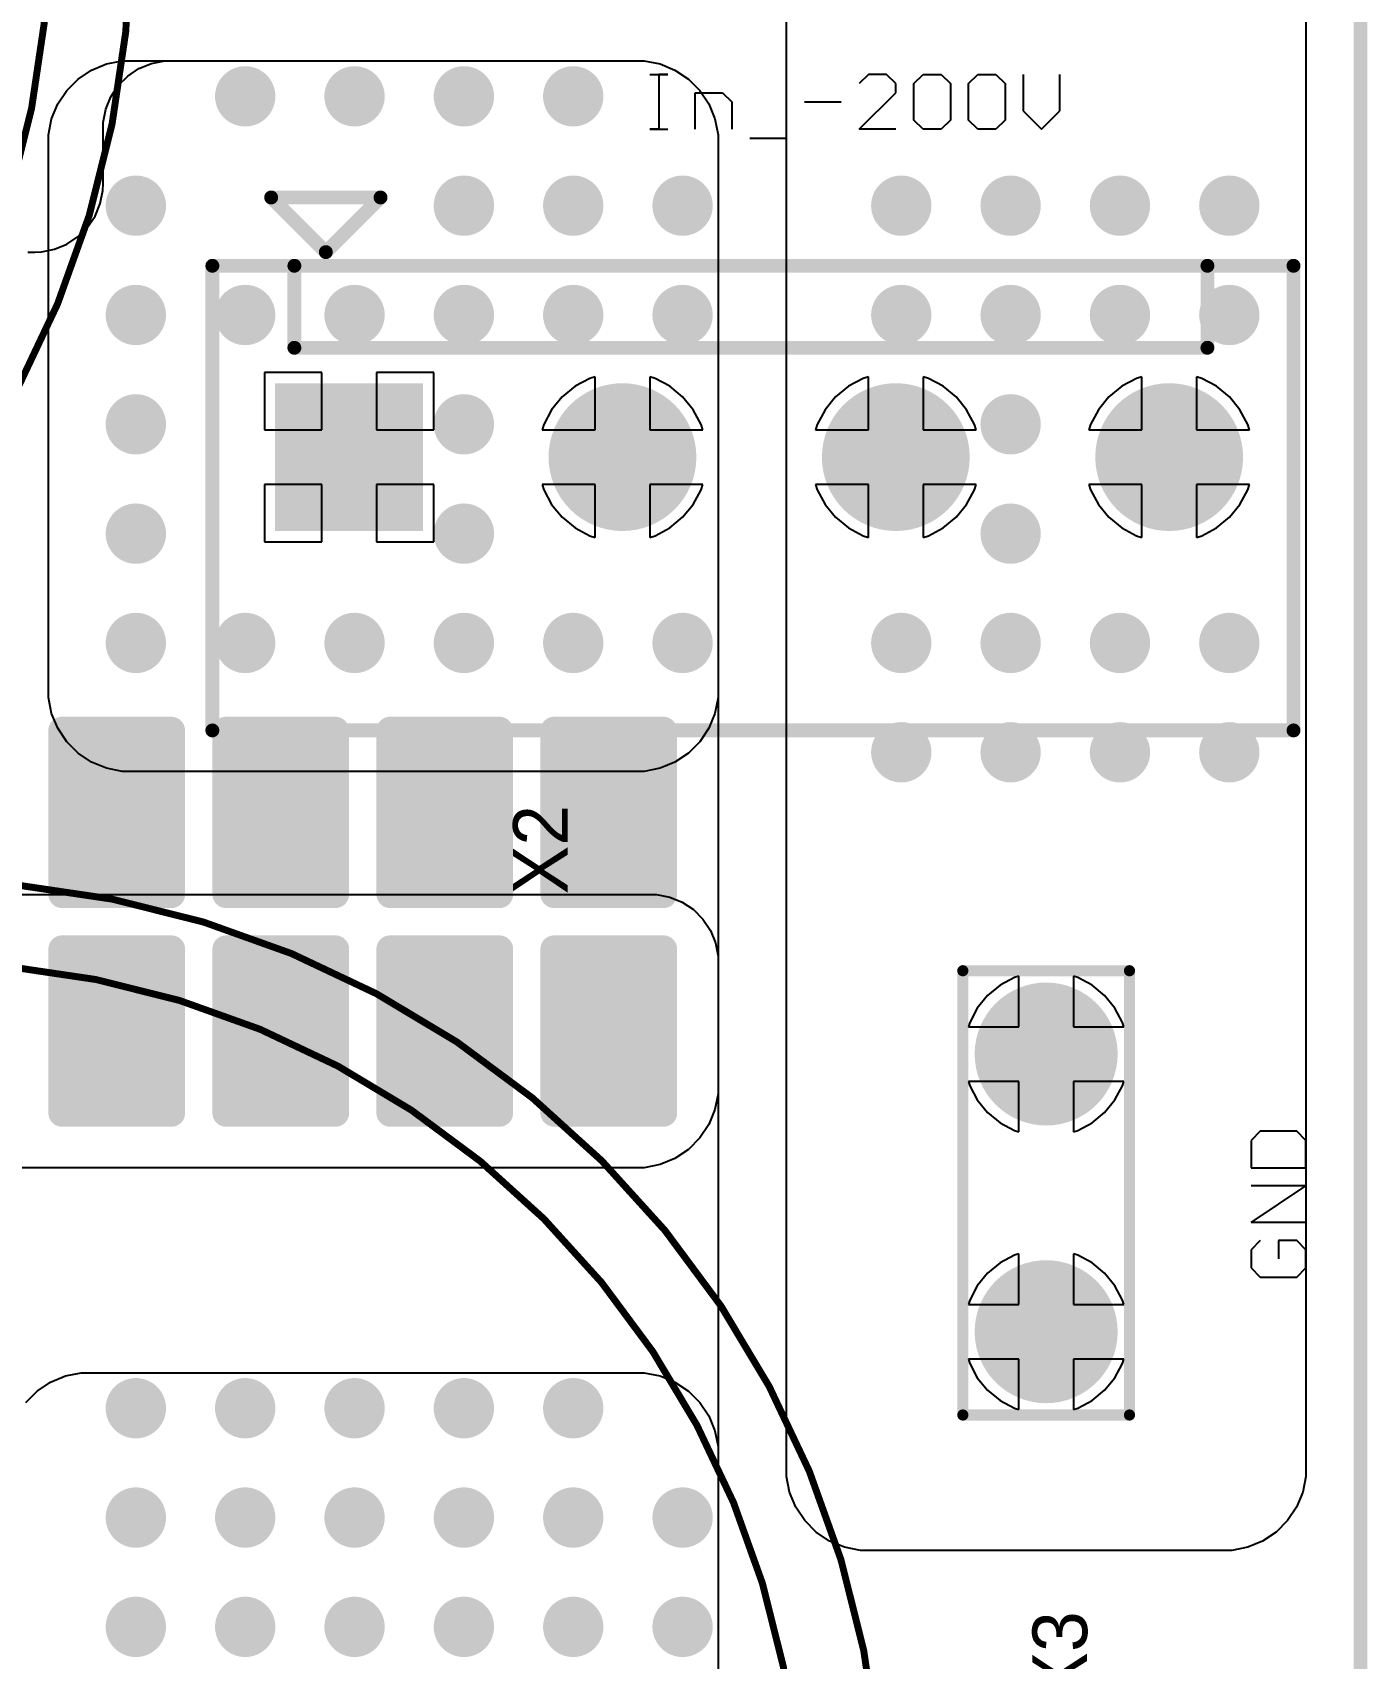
# Model space of a CAD drawing. Header units: millimetres. Extents: x 25 to 183, y 185 to 406.
# Drawn here: x 158.11 to 182.53, y 315.42 to 345.17 of the extents above; entities that cross this region are included whole.
import ezdxf

# ---------------------------------------------------------------- set-up
doc = ezdxf.new("R2010")
doc.units = ezdxf.units.MM
for name, color, linetype in [('BottomLayer', 5, 'Continuous'), ('BottomSolder', 6, 'Continuous'), ('Mechanical1', 6, 'Continuous'), ('Mechanical13', 56, 'Continuous'), ('MultiLayer', 9, 'Continuous'), ('PadHoleLayer', 156, 'Continuous'), ('TopLayer', 1, 'Continuous'), ('TopOverlay', 2, 'Continuous'), ('TopSolder', 216, 'Continuous'), ('ViaHoleLayer', 16, 'Continuous')]:
    doc.layers.add(name, color=color, linetype=linetype)

# ---------------------------------------------------------------- blocks, each defined once
blk = doc.blocks.new('B04P_NV_1847')
at = {"layer": 'BottomLayer', "const_width": 1.25}
for points in [[(4.375, 0, 1), (5.625, 0, 1)], [(9.375, 0, 1), (10.625, 0, 1)], [(14.375, 0, 1), (15.625, 0, 1)]]:
    blk.add_lwpolyline(points, format="xyb", close=True, dxfattribs=at)
at = {"layer": 'BottomLayer'}
blk.add_solid([(-1.25, -1.25), (1.25, -1.25), (-1.25, 1.25), (1.25, 1.25)], dxfattribs=at)
at = {"layer": 'BottomSolder', "const_width": 1.352}
for points in [[(4.324, 0, 1), (5.676, 0, 1)], [(9.324, 0, 1), (10.676, 0, 1)], [(14.324, 0, 1), (15.676, 0, 1)]]:
    blk.add_lwpolyline(points, format="xyb", close=True, dxfattribs=at)
at = {"layer": 'BottomSolder'}
blk.add_solid([(-1.352, -1.352), (1.352, -1.352), (-1.352, 1.352), (1.352, 1.352)], dxfattribs=at)
at = {"layer": 'MultiLayer', "const_width": 1.25}
for points in [[(4.375, 0, 1), (5.625, 0, 1)], [(9.375, 0, 1), (10.625, 0, 1)], [(14.375, 0, 1), (15.625, 0, 1)]]:
    blk.add_lwpolyline(points, format="xyb", close=True, dxfattribs=at)
at = {"layer": 'MultiLayer'}
blk.add_solid([(-1.25, -1.25), (1.25, -1.25), (-1.25, 1.25), (1.25, 1.25)], dxfattribs=at)
at = {"layer": 'PadHoleLayer', "const_width": 0.9}
for points in [[(-0.45, 0, 1), (0.45, 0, 1)], [(4.55, 0, 1), (5.45, 0, 1)], [(9.55, 0, 1), (10.45, 0, 1)], [(14.55, 0, 1), (15.45, 0, 1)]]:
    blk.add_lwpolyline(points, format="xyb", close=True, dxfattribs=at)
at = {"layer": 'TopLayer', "const_width": 1.25}
for points in [[(4.375, 0, 1), (5.625, 0, 1)], [(9.375, 0, 1), (10.625, 0, 1)], [(14.375, 0, 1), (15.625, 0, 1)]]:
    blk.add_lwpolyline(points, format="xyb", close=True, dxfattribs=at)
at = {"layer": 'TopLayer'}
blk.add_solid([(-1.25, -1.25), (1.25, -1.25), (-1.25, 1.25), (1.25, 1.25)], dxfattribs=at)
at = {"layer": 'TopOverlay', "const_width": 0.254}
for points in [[(-1.425, 4.75), (0.575, 4.75)], [(-1.425, 4.75), (-0.425, 3.75)], [(-0.425, 3.75), (0.575, 4.75)], [(-2.5, -5), (-2.5, 3.5)], [(-2.5, 3.5), (17.275, 3.5)], [(-1, 2), (-1, 3.5)], [(15.7, 2), (15.7, 3.5)], [(17.275, -5), (17.275, 3.5)], [(-1, 2), (15.7, 2)], [(-2.5, -5), (17.275, -5)]]:
    blk.add_lwpolyline(points, dxfattribs=at)
at = {"layer": 'TopOverlay', "const_width": 0.127}
for points in [[(-1.489, 4.75, 1), (-1.362, 4.75, 1)], [(-1.489, 4.75, 1), (-1.362, 4.75, 1)], [(0.512, 4.75, 1), (0.639, 4.75, 1)], [(0.512, 4.75, 1), (0.639, 4.75, 1)], [(-0.489, 3.75, 1), (-0.362, 3.75, 1)], [(-0.489, 3.75, 1), (-0.362, 3.75, 1)], [(-2.564, 3.5, 1), (-2.437, 3.5, 1)], [(-2.564, 3.5, 1), (-2.437, 3.5, 1)], [(-1.064, 3.5, 1), (-0.937, 3.5, 1)], [(15.636, 3.5, 1), (15.763, 3.5, 1)], [(17.211, 3.5, 1), (17.338, 3.5, 1)], [(17.211, 3.5, 1), (17.338, 3.5, 1)], [(-1.064, 2, 1), (-0.937, 2, 1)], [(-1.064, 2, 1), (-0.937, 2, 1)], [(15.636, 2, 1), (15.763, 2, 1)], [(15.636, 2, 1), (15.763, 2, 1)], [(-2.564, -5, 1), (-2.437, -5, 1)], [(-2.564, -5, 1), (-2.437, -5, 1)], [(17.211, -5, 1), (17.338, -5, 1)], [(17.211, -5, 1), (17.338, -5, 1)]]:
    blk.add_lwpolyline(points, format="xyb", close=True, dxfattribs=at)
at = {"layer": 'TopSolder', "const_width": 1.352}
for points in [[(4.324, 0, 1), (5.676, 0, 1)], [(9.324, 0, 1), (10.676, 0, 1)], [(14.324, 0, 1), (15.676, 0, 1)]]:
    blk.add_lwpolyline(points, format="xyb", close=True, dxfattribs=at)
at = {"layer": 'TopSolder'}
blk.add_solid([(-1.352, -1.352), (1.352, -1.352), (-1.352, 1.352), (1.352, 1.352)], dxfattribs=at)
blk = doc.blocks.new('63849_1_INSULATOR_154719_1__1848')
at = {"layer": 'BottomLayer', "const_width": 1.206}
for points in [[(-0.603, 0, 1), (0.603, 0, 1)], [(4.477, 0, 1), (5.683, 0, 1)]]:
    blk.add_lwpolyline(points, format="xyb", close=True, dxfattribs=at)
at = {"layer": 'BottomSolder', "const_width": 1.308}
for points in [[(-0.654, 0, 1), (0.654, 0, 1)], [(4.426, 0, 1), (5.734, 0, 1)]]:
    blk.add_lwpolyline(points, format="xyb", close=True, dxfattribs=at)
at = {"layer": 'MultiLayer', "const_width": 1.206}
for points in [[(-0.603, 0, 1), (0.603, 0, 1)], [(4.477, 0, 1), (5.683, 0, 1)]]:
    blk.add_lwpolyline(points, format="xyb", close=True, dxfattribs=at)
at = {"layer": 'PadHoleLayer', "const_width": 0.75}
for points in [[(-0.375, 0, 1), (0.375, 0, 1)], [(4.705, 0, 1), (5.455, 0, 1)]]:
    blk.add_lwpolyline(points, format="xyb", close=True, dxfattribs=at)
at = {"layer": 'TopLayer', "const_width": 1.206}
for points in [[(-0.603, 0, 1), (0.603, 0, 1)], [(4.477, 0, 1), (5.683, 0, 1)]]:
    blk.add_lwpolyline(points, format="xyb", close=True, dxfattribs=at)
at = {"layer": 'TopOverlay', "const_width": 0.203}
for points in [[(-1.524, -1.524), (-1.524, 1.524)], [(6.604, 1.524), (-1.524, 1.524)], [(6.604, -1.524), (6.604, 1.524)], [(6.604, -1.524), (-1.524, -1.524)]]:
    blk.add_lwpolyline(points, dxfattribs=at)
at = {"layer": 'TopOverlay', "const_width": 0.102}
for points in [[(-1.575, 1.524, 1), (-1.473, 1.524, 1)], [(-1.575, 1.524, 1), (-1.473, 1.524, 1)], [(6.553, 1.524, 1), (6.655, 1.524, 1)], [(6.553, 1.524, 1), (6.655, 1.524, 1)], [(-1.575, -1.524, 1), (-1.473, -1.524, 1)], [(-1.575, -1.524, 1), (-1.473, -1.524, 1)], [(6.553, -1.524, 1), (6.655, -1.524, 1)], [(6.553, -1.524, 1), (6.655, -1.524, 1)]]:
    blk.add_lwpolyline(points, format="xyb", close=True, dxfattribs=at)
at = {"layer": 'TopSolder', "const_width": 1.308}
for points in [[(-0.654, 0, 1), (0.654, 0, 1)], [(4.426, 0, 1), (5.734, 0, 1)]]:
    blk.add_lwpolyline(points, format="xyb", close=True, dxfattribs=at)
blk = doc.blocks.new('EL_D35_H45_LS10_1875')
at = {"layer": 'Mechanical13', "const_width": 0.127}
for points in [[(22.5, 0, 1), (-12.5, 0, 1)], [(22.5, 0, 1), (-12.5, 0, 1)], [(21, 0, 1), (-11, 0, 1)]]:
    blk.add_lwpolyline(points, format="xyb", close=True, dxfattribs=at)
at = {"layer": 'TopOverlay', "const_width": 0.127}
blk.add_lwpolyline([(22.5, 0, 1), (-12.5, 0, 1)], format="xyb", close=True, dxfattribs=at)
blk = doc.blocks.new('EL_D35_H45_LS10_1876')
at = {"layer": 'Mechanical13', "const_width": 0.127}
for points in [[(22.5, 0, 1), (-12.5, 0, 1)], [(22.5, 0, 1), (-12.5, 0, 1)], [(21, 0, 1), (-11, 0, 1)]]:
    blk.add_lwpolyline(points, format="xyb", close=True, dxfattribs=at)
at = {"layer": 'TopOverlay', "const_width": 0.127}
blk.add_lwpolyline([(22.5, 0, 1), (-12.5, 0, 1)], format="xyb", close=True, dxfattribs=at)

msp = doc.modelspace()

# ---------------------------------------------------------------- linework, layer by layer
at = {"layer": 'BottomLayer'}
for p, q in [((171.9, 318.9), (171.9, 363.9)), ((181.4, 363.9), (181.4, 318.9)), ((159.853, 344.371), (160.057, 344.508)), ((160.057, 344.508), (160.285, 344.602)), ((160.285, 344.602), (160.527, 344.65)), ((160.527, 344.65), (160.65, 344.65)), ((160.65, 344.65), (169.149, 344.65)), ((169.149, 344.65), (169.149, 344.649)), ((169.149, 344.649), (169.149, 344.649)), ((169.149, 344.649), (169.297, 344.649)), ((169.297, 344.649), (169.587, 344.592)), ((169.587, 344.592), (169.86, 344.479)), ((169.86, 344.479), (170.106, 344.315)), ((159.542, 343.992), (159.678, 344.197)), ((159.678, 344.197), (159.853, 344.371)), ((170.106, 344.315), (170.315, 344.106)), ((159.448, 343.764), (159.542, 343.992)), ((170.315, 344.106), (170.479, 343.861)), ((170.479, 343.861), (170.592, 343.588)), ((159.4, 343.523), (159.448, 343.764)), ((170.592, 343.588), (170.65, 343.298)), ((159.4, 343.4), (159.4, 343.523)), ((159.4, 343.399), (159.4, 343.4)), ((159.4, 343.4), (159.4, 343.4)), ((159.4, 343.278), (159.4, 343.399)), ((159.4, 343.399), (159.4, 343.399)), ((159.4, 342.4), (159.4, 343.278)), ((170.65, 343.298), (170.65, 343.15)), ((170.65, 343.15), (170.65, 341.15)), ((159.394, 342.277), (159.4, 342.4)), ((159.346, 342.037), (159.394, 342.277)), ((159.116, 341.606), (159.253, 341.81)), ((159.253, 341.81), (159.346, 342.037)), ((158.943, 341.433), (159.116, 341.606)), ((158.272, 341.156), (158.513, 341.203)), ((158.513, 341.203), (158.739, 341.297)), ((158.739, 341.297), (158.943, 341.433)), ((158.022, 341.15), (158.149, 341.15)), ((158.149, 341.15), (158.15, 341.15)), ((158.15, 341.15), (158.272, 341.156)), ((158.15, 341.15), (158.15, 341.15)), ((170.65, 341.15), (170.65, 325.9)), ((170.649, 325.752), (170.592, 325.462)), ((170.65, 325.9), (170.649, 325.899)), ((170.649, 325.899), (170.649, 325.752)), ((170.592, 325.462), (170.479, 325.189)), ((170.479, 325.189), (170.314, 324.944)), ((170.314, 324.944), (170.106, 324.735)), ((169.86, 324.571), (169.587, 324.458)), ((170.106, 324.735), (169.86, 324.571)), ((169.15, 324.4), (156.9, 324.4)), ((169.298, 324.4), (169.15, 324.4)), ((169.587, 324.458), (169.298, 324.4)), ((158.194, 320.315), (158.439, 320.479)), ((158.439, 320.479), (158.712, 320.592)), ((158.712, 320.592), (159.002, 320.65)), ((159.002, 320.65), (159.15, 320.65)), ((159.15, 320.65), (169.15, 320.65)), ((169.15, 320.65), (169.15, 320.65)), ((169.15, 320.65), (169.15, 320.65)), ((169.15, 320.65), (169.298, 320.65)), ((169.298, 320.65), (169.588, 320.592)), ((169.588, 320.592), (169.861, 320.479)), ((169.861, 320.479), (170.106, 320.315)), ((157.985, 320.106), (158.194, 320.315)), ((170.106, 320.315), (170.315, 320.106)), ((170.315, 320.106), (170.479, 319.861)), ((170.479, 319.861), (170.592, 319.588)), ((170.592, 319.588), (170.65, 319.298)), ((170.65, 319.298), (170.65, 319.15)), ((170.65, 319.15), (170.65, 309.4)), ((171.9, 318.752), (171.9, 318.9)), ((181.4, 318.9), (181.4, 318.9)), ((181.4, 318.9), (181.4, 318.752)), ((171.958, 318.462), (171.9, 318.752)), ((181.4, 318.752), (181.342, 318.462)), ((172.071, 318.189), (171.958, 318.462)), ((181.342, 318.462), (181.229, 318.189)), ((172.235, 317.944), (172.071, 318.189)), ((181.229, 318.189), (181.065, 317.944)), ((172.444, 317.735), (172.235, 317.944)), ((172.689, 317.571), (172.444, 317.735)), ((180.856, 317.735), (180.61, 317.571)), ((181.065, 317.944), (180.856, 317.735)), ((172.962, 317.458), (172.689, 317.571)), ((173.252, 317.4), (172.962, 317.458)), ((173.4, 317.4), (173.252, 317.4)), ((179.9, 317.4), (173.4, 317.4)), ((173.4, 317.4), (173.4, 317.4)), ((180.048, 317.4), (179.9, 317.4)), ((180.338, 317.458), (180.048, 317.4)), ((180.61, 317.571), (180.338, 317.458))]:
    msp.add_line(p, q, dxfattribs=at)
at = {"layer": 'BottomLayer', "const_width": 0.45}
for points in [[(161.775, 344, 1), (162.225, 344, 1)], [(163.775, 344, 1), (164.225, 344, 1)], [(165.775, 344, 1), (166.225, 344, 1)], [(167.775, 344, 1), (168.225, 344, 1)], [(159.775, 342, 1), (160.225, 342, 1)], [(165.775, 342, 1), (166.225, 342, 1)], [(167.775, 342, 1), (168.225, 342, 1)], [(169.775, 342, 1), (170.225, 342, 1)], [(173.775, 342, 1), (174.225, 342, 1)], [(175.775, 342, 1), (176.225, 342, 1)], [(177.775, 342, 1), (178.225, 342, 1)], [(179.775, 342, 1), (180.225, 342, 1)], [(159.775, 340, 1), (160.225, 340, 1)], [(161.775, 340, 1), (162.225, 340, 1)], [(163.775, 340, 1), (164.225, 340, 1)], [(165.775, 340, 1), (166.225, 340, 1)], [(167.775, 340, 1), (168.225, 340, 1)], [(169.775, 340, 1), (170.225, 340, 1)], [(173.775, 340, 1), (174.225, 340, 1)], [(175.775, 340, 1), (176.225, 340, 1)], [(177.775, 340, 1), (178.225, 340, 1)], [(179.775, 340, 1), (180.225, 340, 1)], [(159.775, 338, 1), (160.225, 338, 1)], [(165.775, 338, 1), (166.225, 338, 1)], [(175.775, 338, 1), (176.225, 338, 1)], [(159.775, 336, 1), (160.225, 336, 1)], [(165.775, 336, 1), (166.225, 336, 1)], [(175.775, 336, 1), (176.225, 336, 1)], [(159.775, 334, 1), (160.225, 334, 1)], [(161.775, 334, 1), (162.225, 334, 1)], [(163.775, 334, 1), (164.225, 334, 1)], [(165.775, 334, 1), (166.225, 334, 1)], [(167.775, 334, 1), (168.225, 334, 1)], [(169.775, 334, 1), (170.225, 334, 1)], [(173.775, 334, 1), (174.225, 334, 1)], [(175.775, 334, 1), (176.225, 334, 1)], [(177.775, 334, 1), (178.225, 334, 1)], [(179.775, 334, 1), (180.225, 334, 1)], [(173.775, 332, 1), (174.225, 332, 1)], [(175.775, 332, 1), (176.225, 332, 1)], [(177.775, 332, 1), (178.225, 332, 1)], [(179.775, 332, 1), (180.225, 332, 1)], [(159.775, 320, 1), (160.225, 320, 1)], [(161.775, 320, 1), (162.225, 320, 1)], [(163.775, 320, 1), (164.225, 320, 1)], [(165.775, 320, 1), (166.225, 320, 1)], [(167.775, 320, 1), (168.225, 320, 1)], [(159.775, 318, 1), (160.225, 318, 1)], [(161.775, 318, 1), (162.225, 318, 1)], [(163.775, 318, 1), (164.225, 318, 1)], [(165.775, 318, 1), (166.225, 318, 1)], [(167.775, 318, 1), (168.225, 318, 1)], [(169.775, 318, 1), (170.225, 318, 1)], [(159.775, 316, 1), (160.225, 316, 1)], [(161.775, 316, 1), (162.225, 316, 1)], [(163.775, 316, 1), (164.225, 316, 1)], [(165.775, 316, 1), (166.225, 316, 1)], [(167.775, 316, 1), (168.225, 316, 1)], [(169.775, 316, 1), (170.225, 316, 1)]]:
    msp.add_lwpolyline(points, format="xyb", close=True, dxfattribs=at)
at = {"layer": 'BottomSolder'}
for points, const_width in [([(161.724, 344, 1), (162.276, 344, 1)], 0.552), ([(163.724, 344, 1), (164.276, 344, 1)], 0.552), ([(165.724, 344, 1), (166.276, 344, 1)], 0.552), ([(167.724, 344, 1), (168.276, 344, 1)], 0.552), ([(159.724, 342, 1), (160.276, 342, 1)], 0.552), ([(165.724, 342, 1), (166.276, 342, 1)], 0.552), ([(167.724, 342, 1), (168.276, 342, 1)], 0.552), ([(169.724, 342, 1), (170.276, 342, 1)], 0.552), ([(173.724, 342, 1), (174.276, 342, 1)], 0.552), ([(175.724, 342, 1), (176.276, 342, 1)], 0.552), ([(177.724, 342, 1), (178.276, 342, 1)], 0.552), ([(179.724, 342, 1), (180.276, 342, 1)], 0.552), ([(159.724, 340, 1), (160.276, 340, 1)], 0.552), ([(161.724, 340, 1), (162.276, 340, 1)], 0.552), ([(163.724, 340, 1), (164.276, 340, 1)], 0.552), ([(165.724, 340, 1), (166.276, 340, 1)], 0.552), ([(167.724, 340, 1), (168.276, 340, 1)], 0.552), ([(169.724, 340, 1), (170.276, 340, 1)], 0.552), ([(173.724, 340, 1), (174.276, 340, 1)], 0.552), ([(175.724, 340, 1), (176.276, 340, 1)], 0.552), ([(177.724, 340, 1), (178.276, 340, 1)], 0.552), ([(179.724, 340, 1), (180.276, 340, 1)], 0.552), ([(159.724, 338, 1), (160.276, 338, 1)], 0.552), ([(165.724, 338, 1), (166.276, 338, 1)], 0.552), ([(175.724, 338, 1), (176.276, 338, 1)], 0.552), ([(159.724, 336, 1), (160.276, 336, 1)], 0.552), ([(165.724, 336, 1), (166.276, 336, 1)], 0.552), ([(175.724, 336, 1), (176.276, 336, 1)], 0.552), ([(159.724, 334, 1), (160.276, 334, 1)], 0.552), ([(161.724, 334, 1), (162.276, 334, 1)], 0.552), ([(163.724, 334, 1), (164.276, 334, 1)], 0.552), ([(165.724, 334, 1), (166.276, 334, 1)], 0.552), ([(167.724, 334, 1), (168.276, 334, 1)], 0.552), ([(169.724, 334, 1), (170.276, 334, 1)], 0.552), ([(173.724, 334, 1), (174.276, 334, 1)], 0.552), ([(175.724, 334, 1), (176.276, 334, 1)], 0.552), ([(177.724, 334, 1), (178.276, 334, 1)], 0.552), ([(179.724, 334, 1), (180.276, 334, 1)], 0.552), ([(158.525, 332.4, 1), (158.775, 332.4, 1)], 0.25), ([(160.525, 332.4, 1), (160.775, 332.4, 1)], 0.25), ([(161.525, 332.4, 1), (161.775, 332.4, 1)], 0.25), ([(163.525, 332.4, 1), (163.775, 332.4, 1)], 0.25), ([(164.525, 332.4, 1), (164.775, 332.4, 1)], 0.25), ([(166.525, 332.4, 1), (166.775, 332.4, 1)], 0.25), ([(167.525, 332.4, 1), (167.775, 332.4, 1)], 0.25), ([(169.525, 332.4, 1), (169.775, 332.4, 1)], 0.25), ([(173.724, 332, 1), (174.276, 332, 1)], 0.552), ([(175.724, 332, 1), (176.276, 332, 1)], 0.552), ([(177.724, 332, 1), (178.276, 332, 1)], 0.552), ([(179.724, 332, 1), (180.276, 332, 1)], 0.552), ([(158.525, 329.4, 1), (158.775, 329.4, 1)], 0.25), ([(160.525, 329.4, 1), (160.775, 329.4, 1)], 0.25), ([(161.525, 329.4, 1), (161.775, 329.4, 1)], 0.25), ([(163.525, 329.4, 1), (163.775, 329.4, 1)], 0.25), ([(164.525, 329.4, 1), (164.775, 329.4, 1)], 0.25), ([(166.525, 329.4, 1), (166.775, 329.4, 1)], 0.25), ([(167.525, 329.4, 1), (167.775, 329.4, 1)], 0.25), ([(169.525, 329.4, 1), (169.775, 329.4, 1)], 0.25), ([(158.525, 328.4, 1), (158.775, 328.4, 1)], 0.25), ([(160.525, 328.4, 1), (160.775, 328.4, 1)], 0.25), ([(161.525, 328.4, 1), (161.775, 328.4, 1)], 0.25), ([(163.525, 328.4, 1), (163.775, 328.4, 1)], 0.25), ([(164.525, 328.4, 1), (164.775, 328.4, 1)], 0.25), ([(166.525, 328.4, 1), (166.775, 328.4, 1)], 0.25), ([(167.525, 328.4, 1), (167.775, 328.4, 1)], 0.25), ([(169.525, 328.4, 1), (169.775, 328.4, 1)], 0.25), ([(158.525, 325.4, 1), (158.775, 325.4, 1)], 0.25), ([(160.525, 325.4, 1), (160.775, 325.4, 1)], 0.25), ([(161.525, 325.4, 1), (161.775, 325.4, 1)], 0.25), ([(163.525, 325.4, 1), (163.775, 325.4, 1)], 0.25), ([(164.525, 325.4, 1), (164.775, 325.4, 1)], 0.25), ([(166.525, 325.4, 1), (166.775, 325.4, 1)], 0.25), ([(167.525, 325.4, 1), (167.775, 325.4, 1)], 0.25), ([(169.525, 325.4, 1), (169.775, 325.4, 1)], 0.25), ([(159.724, 320, 1), (160.276, 320, 1)], 0.552), ([(161.724, 320, 1), (162.276, 320, 1)], 0.552), ([(163.724, 320, 1), (164.276, 320, 1)], 0.552), ([(165.724, 320, 1), (166.276, 320, 1)], 0.552), ([(167.724, 320, 1), (168.276, 320, 1)], 0.552), ([(159.724, 318, 1), (160.276, 318, 1)], 0.552), ([(161.724, 318, 1), (162.276, 318, 1)], 0.552), ([(163.724, 318, 1), (164.276, 318, 1)], 0.552), ([(165.724, 318, 1), (166.276, 318, 1)], 0.552), ([(167.724, 318, 1), (168.276, 318, 1)], 0.552), ([(169.724, 318, 1), (170.276, 318, 1)], 0.552), ([(159.724, 316, 1), (160.276, 316, 1)], 0.552), ([(161.724, 316, 1), (162.276, 316, 1)], 0.552), ([(163.724, 316, 1), (164.276, 316, 1)], 0.552), ([(165.724, 316, 1), (166.276, 316, 1)], 0.552), ([(167.724, 316, 1), (168.276, 316, 1)], 0.552), ([(169.724, 316, 1), (170.276, 316, 1)], 0.552)]:
    msp.add_lwpolyline(points, format="xyb", close=True, dxfattribs=dict(at, const_width=const_width))
for points in [[(160.65, 329.15), (160.65, 332.65), (158.65, 329.15), (158.65, 332.65)], [(163.65, 329.15), (163.65, 332.65), (161.65, 329.15), (161.65, 332.65)], [(166.65, 329.15), (166.65, 332.65), (164.65, 329.15), (164.65, 332.65)], [(169.65, 329.15), (169.65, 332.65), (167.65, 329.15), (167.65, 332.65)], [(160.9, 329.4), (160.9, 332.4), (158.4, 329.4), (158.4, 332.4)], [(163.9, 329.4), (163.9, 332.4), (161.4, 329.4), (161.4, 332.4)], [(166.9, 329.4), (166.9, 332.4), (164.4, 329.4), (164.4, 332.4)], [(169.9, 329.4), (169.9, 332.4), (167.4, 329.4), (167.4, 332.4)], [(160.9, 325.4), (160.9, 328.4), (158.4, 325.4), (158.4, 328.4)], [(160.65, 325.15), (160.65, 328.65), (158.65, 325.15), (158.65, 328.65)], [(163.9, 325.4), (163.9, 328.4), (161.4, 325.4), (161.4, 328.4)], [(163.65, 325.15), (163.65, 328.65), (161.65, 325.15), (161.65, 328.65)], [(166.9, 325.4), (166.9, 328.4), (164.4, 325.4), (164.4, 328.4)], [(166.65, 325.15), (166.65, 328.65), (164.65, 325.15), (164.65, 328.65)], [(169.9, 325.4), (169.9, 328.4), (167.4, 325.4), (167.4, 328.4)], [(169.65, 325.15), (169.65, 328.65), (167.65, 325.15), (167.65, 328.65)]]:
    msp.add_solid(points, dxfattribs=at)
at = {"layer": 'Mechanical1', "const_width": 0.254}
msp.add_lwpolyline([(182.4, 195.4), (182.4, 395.4)], dxfattribs=at)
at = {"layer": 'MultiLayer', "const_width": 0.45}
for points in [[(161.775, 344, 1), (162.225, 344, 1)], [(163.775, 344, 1), (164.225, 344, 1)], [(165.775, 344, 1), (166.225, 344, 1)], [(167.775, 344, 1), (168.225, 344, 1)], [(159.775, 342, 1), (160.225, 342, 1)], [(165.775, 342, 1), (166.225, 342, 1)], [(167.775, 342, 1), (168.225, 342, 1)], [(169.775, 342, 1), (170.225, 342, 1)], [(173.775, 342, 1), (174.225, 342, 1)], [(175.775, 342, 1), (176.225, 342, 1)], [(177.775, 342, 1), (178.225, 342, 1)], [(179.775, 342, 1), (180.225, 342, 1)], [(159.775, 340, 1), (160.225, 340, 1)], [(161.775, 340, 1), (162.225, 340, 1)], [(163.775, 340, 1), (164.225, 340, 1)], [(165.775, 340, 1), (166.225, 340, 1)], [(167.775, 340, 1), (168.225, 340, 1)], [(169.775, 340, 1), (170.225, 340, 1)], [(173.775, 340, 1), (174.225, 340, 1)], [(175.775, 340, 1), (176.225, 340, 1)], [(177.775, 340, 1), (178.225, 340, 1)], [(179.775, 340, 1), (180.225, 340, 1)], [(159.775, 338, 1), (160.225, 338, 1)], [(165.775, 338, 1), (166.225, 338, 1)], [(175.775, 338, 1), (176.225, 338, 1)], [(159.775, 336, 1), (160.225, 336, 1)], [(165.775, 336, 1), (166.225, 336, 1)], [(175.775, 336, 1), (176.225, 336, 1)], [(159.775, 334, 1), (160.225, 334, 1)], [(161.775, 334, 1), (162.225, 334, 1)], [(163.775, 334, 1), (164.225, 334, 1)], [(165.775, 334, 1), (166.225, 334, 1)], [(167.775, 334, 1), (168.225, 334, 1)], [(169.775, 334, 1), (170.225, 334, 1)], [(173.775, 334, 1), (174.225, 334, 1)], [(175.775, 334, 1), (176.225, 334, 1)], [(177.775, 334, 1), (178.225, 334, 1)], [(179.775, 334, 1), (180.225, 334, 1)], [(173.775, 332, 1), (174.225, 332, 1)], [(175.775, 332, 1), (176.225, 332, 1)], [(177.775, 332, 1), (178.225, 332, 1)], [(179.775, 332, 1), (180.225, 332, 1)], [(159.775, 320, 1), (160.225, 320, 1)], [(161.775, 320, 1), (162.225, 320, 1)], [(163.775, 320, 1), (164.225, 320, 1)], [(165.775, 320, 1), (166.225, 320, 1)], [(167.775, 320, 1), (168.225, 320, 1)], [(159.775, 318, 1), (160.225, 318, 1)], [(161.775, 318, 1), (162.225, 318, 1)], [(163.775, 318, 1), (164.225, 318, 1)], [(165.775, 318, 1), (166.225, 318, 1)], [(167.775, 318, 1), (168.225, 318, 1)], [(169.775, 318, 1), (170.225, 318, 1)], [(159.775, 316, 1), (160.225, 316, 1)], [(161.775, 316, 1), (162.225, 316, 1)], [(163.775, 316, 1), (164.225, 316, 1)], [(165.775, 316, 1), (166.225, 316, 1)], [(167.775, 316, 1), (168.225, 316, 1)], [(169.775, 316, 1), (170.225, 316, 1)]]:
    msp.add_lwpolyline(points, format="xyb", close=True, dxfattribs=at)
at = {"layer": 'TopLayer'}
for p, q in [((181.4, 363.9), (181.4, 318.9)), ((171.9, 318.9), (171.9, 363.78)), ((158.944, 344.315), (159.189, 344.479)), ((159.189, 344.479), (159.462, 344.592)), ((159.462, 344.592), (159.752, 344.65)), ((159.752, 344.65), (159.9, 344.65)), ((159.9, 344.65), (169.15, 344.65)), ((169.15, 344.65), (169.15, 344.65)), ((169.15, 344.65), (169.15, 344.65)), ((169.15, 344.65), (169.298, 344.65)), ((169.298, 344.65), (169.588, 344.592)), ((169.588, 344.592), (169.861, 344.479)), ((169.861, 344.479), (170.106, 344.315)), ((158.735, 344.106), (158.944, 344.315)), ((170.106, 344.315), (170.315, 344.106)), ((158.458, 343.588), (158.571, 343.861)), ((158.571, 343.861), (158.735, 344.106)), ((170.315, 344.106), (170.479, 343.861)), ((170.479, 343.861), (170.592, 343.588)), ((158.4, 343.298), (158.458, 343.588)), ((170.592, 343.588), (170.65, 343.298)), ((158.4, 343.15), (158.4, 343.298)), ((170.65, 343.298), (170.65, 343.15)), ((158.4, 343.03), (158.4, 343.15)), ((158.4, 343.15), (158.4, 343.15)), ((158.4, 343.15), (158.4, 343.15)), ((158.4, 343.15), (158.4, 343.15)), ((158.4, 333.15), (158.4, 343.03)), ((170.65, 343.15), (170.65, 333.15)), ((163.4, 338.95), (162.35, 338.95)), ((162.35, 338.95), (162.35, 337.9)), ((163.4, 337.9), (163.4, 338.95)), ((165.45, 338.95), (164.4, 338.95)), ((164.4, 338.95), (164.4, 337.9)), ((165.45, 337.9), (165.45, 338.95)), ((168.304, 338.839), (168.035, 338.695)), ((168.4, 338.868), (168.304, 338.839)), ((168.4, 337.9), (168.4, 338.868)), ((169.496, 338.839), (169.4, 338.868)), ((169.4, 338.868), (169.4, 337.9)), ((169.765, 338.695), (169.496, 338.839)), ((173.304, 338.839), (173.035, 338.695)), ((173.4, 338.868), (173.304, 338.839)), ((173.4, 337.9), (173.4, 338.868)), ((174.496, 338.839), (174.4, 338.868)), ((174.4, 338.868), (174.4, 337.9)), ((174.765, 338.695), (174.496, 338.839)), ((178.304, 338.839), (178.035, 338.695)), ((178.4, 338.868), (178.304, 338.839)), ((178.4, 337.9), (178.4, 338.868)), ((179.496, 338.839), (179.4, 338.868)), ((179.4, 338.868), (179.4, 337.9)), ((179.765, 338.695), (179.496, 338.839)), ((168.035, 338.695), (167.799, 338.501)), ((170.001, 338.501), (169.765, 338.695)), ((173.035, 338.695), (172.799, 338.501)), ((175.001, 338.501), (174.765, 338.695)), ((178.035, 338.695), (177.799, 338.501)), ((180.001, 338.501), (179.765, 338.695)), ((167.605, 338.265), (167.461, 337.996)), ((167.799, 338.501), (167.605, 338.265)), ((170.195, 338.265), (170.001, 338.501)), ((170.339, 337.996), (170.195, 338.265)), ((172.605, 338.265), (172.461, 337.996)), ((172.799, 338.501), (172.605, 338.265)), ((175.195, 338.265), (175.001, 338.501)), ((175.339, 337.996), (175.195, 338.265)), ((177.605, 338.265), (177.461, 337.996)), ((177.799, 338.501), (177.605, 338.265)), ((180.195, 338.265), (180.001, 338.501)), ((180.339, 337.996), (180.195, 338.265)), ((167.461, 337.996), (167.432, 337.9)), ((170.368, 337.9), (170.339, 337.996)), ((172.461, 337.996), (172.432, 337.9)), ((175.368, 337.9), (175.339, 337.996)), ((177.461, 337.996), (177.432, 337.9)), ((180.368, 337.9), (180.339, 337.996)), ((162.35, 337.9), (163.4, 337.9)), ((164.4, 337.9), (165.45, 337.9)), ((167.432, 337.9), (168.4, 337.9)), ((169.4, 337.9), (170.368, 337.9)), ((172.432, 337.9), (173.4, 337.9)), ((174.4, 337.9), (175.368, 337.9)), ((177.432, 337.9), (178.4, 337.9)), ((179.4, 337.9), (180.368, 337.9)), ((163.4, 336.9), (162.35, 336.9)), ((162.35, 336.9), (162.35, 335.85)), ((163.4, 335.85), (163.4, 336.9)), ((165.45, 336.9), (164.4, 336.9)), ((164.4, 336.9), (164.4, 335.85)), ((165.45, 335.85), (165.45, 336.9)), ((168.4, 336.9), (167.432, 336.9)), ((167.432, 336.9), (167.461, 336.804)), ((167.461, 336.804), (167.605, 336.535)), ((168.4, 335.932), (168.4, 336.9)), ((170.368, 336.9), (169.4, 336.9)), ((169.4, 336.9), (169.4, 335.932)), ((170.195, 336.535), (170.339, 336.804)), ((170.339, 336.804), (170.368, 336.9)), ((173.4, 336.9), (172.432, 336.9)), ((172.432, 336.9), (172.461, 336.804)), ((172.461, 336.804), (172.605, 336.535)), ((173.4, 335.932), (173.4, 336.9)), ((175.368, 336.9), (174.4, 336.9)), ((174.4, 336.9), (174.4, 335.932)), ((175.195, 336.535), (175.339, 336.804)), ((175.339, 336.804), (175.368, 336.9)), ((178.4, 336.9), (177.432, 336.9)), ((177.432, 336.9), (177.461, 336.804)), ((177.461, 336.804), (177.605, 336.535)), ((178.4, 335.932), (178.4, 336.9)), ((180.368, 336.9), (179.4, 336.9)), ((179.4, 336.9), (179.4, 335.932)), ((180.195, 336.535), (180.339, 336.804)), ((180.339, 336.804), (180.368, 336.9)), ((167.605, 336.535), (167.799, 336.299)), ((170.001, 336.299), (170.195, 336.535)), ((172.605, 336.535), (172.799, 336.299)), ((175.001, 336.299), (175.195, 336.535)), ((177.605, 336.535), (177.799, 336.299)), ((180.001, 336.299), (180.195, 336.535)), ((167.799, 336.299), (168.035, 336.105)), ((169.765, 336.105), (170.001, 336.299)), ((172.799, 336.299), (173.035, 336.105)), ((174.765, 336.105), (175.001, 336.299)), ((177.799, 336.299), (178.035, 336.105)), ((179.765, 336.105), (180.001, 336.299)), ((162.35, 335.85), (163.4, 335.85)), ((164.4, 335.85), (165.45, 335.85)), ((168.035, 336.105), (168.304, 335.961)), ((168.304, 335.961), (168.4, 335.932)), ((169.4, 335.932), (169.496, 335.961)), ((169.496, 335.961), (169.765, 336.105)), ((173.035, 336.105), (173.304, 335.961)), ((173.304, 335.961), (173.4, 335.932)), ((174.4, 335.932), (174.496, 335.961)), ((174.496, 335.961), (174.765, 336.105)), ((178.035, 336.105), (178.304, 335.961)), ((178.304, 335.961), (178.4, 335.932)), ((179.4, 335.932), (179.496, 335.961)), ((179.496, 335.961), (179.765, 336.105)), ((158.4, 333.002), (158.4, 333.15)), ((158.458, 332.712), (158.4, 333.002)), ((170.65, 333.002), (170.592, 332.712)), ((170.65, 333.15), (170.65, 333.15)), ((170.65, 333.15), (170.65, 333.002)), ((158.571, 332.439), (158.458, 332.712)), ((170.592, 332.712), (170.479, 332.439)), ((158.735, 332.194), (158.571, 332.439)), ((170.479, 332.439), (170.315, 332.194)), ((158.944, 331.985), (158.735, 332.194)), ((159.189, 331.821), (158.944, 331.985)), ((170.106, 331.985), (169.861, 331.821)), ((170.315, 332.194), (170.106, 331.985)), ((159.462, 331.708), (159.189, 331.821)), ((159.752, 331.65), (159.462, 331.708)), ((169.588, 331.708), (169.298, 331.65)), ((169.861, 331.821), (169.588, 331.708)), ((159.9, 331.65), (159.752, 331.65)), ((169.15, 331.65), (159.9, 331.65)), ((169.298, 331.65), (169.15, 331.65)), ((157.9, 329.4), (169.4, 329.4)), ((169.4, 329.4), (169.4, 329.4)), ((169.4, 329.4), (169.4, 329.4)), ((169.4, 329.4), (169.523, 329.4)), ((169.523, 329.4), (169.765, 329.352)), ((169.765, 329.352), (169.992, 329.258)), ((169.992, 329.258), (170.197, 329.121)), ((170.197, 329.121), (170.371, 328.947)), ((170.371, 328.947), (170.508, 328.742)), ((170.508, 328.742), (170.602, 328.515)), ((170.602, 328.515), (170.65, 328.273)), ((170.65, 328.273), (170.65, 328.15)), ((170.65, 328.15), (170.65, 309.15)), ((176.071, 327.879), (175.809, 327.739)), ((176.15, 327.903), (176.071, 327.879)), ((176.15, 326.98), (176.15, 327.903)), ((177.229, 327.879), (177.15, 327.903)), ((177.15, 327.903), (177.15, 326.98)), ((177.491, 327.739), (177.229, 327.879)), ((175.58, 327.55), (175.391, 327.321)), ((175.809, 327.739), (175.58, 327.55)), ((177.72, 327.55), (177.491, 327.739)), ((177.909, 327.321), (177.72, 327.55)), ((175.391, 327.321), (175.251, 327.059)), ((178.049, 327.059), (177.909, 327.321)), ((175.251, 327.059), (175.227, 326.98)), ((175.227, 326.98), (176.15, 326.98)), ((177.15, 326.98), (178.073, 326.98)), ((178.073, 326.98), (178.049, 327.059)), ((176.15, 325.98), (175.227, 325.98)), ((175.227, 325.98), (175.251, 325.901)), ((175.251, 325.901), (175.391, 325.639)), ((176.15, 325.057), (176.15, 325.98)), ((178.073, 325.98), (177.15, 325.98)), ((177.15, 325.98), (177.15, 325.057)), ((177.909, 325.639), (178.049, 325.901)), ((178.049, 325.901), (178.073, 325.98)), ((175.391, 325.639), (175.58, 325.41)), ((177.72, 325.41), (177.909, 325.639)), ((175.58, 325.41), (175.809, 325.221)), ((175.809, 325.221), (176.071, 325.081)), ((177.229, 325.081), (177.491, 325.221)), ((177.491, 325.221), (177.72, 325.41)), ((176.071, 325.081), (176.15, 325.057)), ((177.15, 325.057), (177.229, 325.081)), ((176.071, 322.799), (175.809, 322.659)), ((176.15, 322.823), (176.071, 322.799)), ((176.15, 321.9), (176.15, 322.823)), ((177.229, 322.799), (177.15, 322.823)), ((177.15, 322.823), (177.15, 321.9)), ((177.491, 322.659), (177.229, 322.799)), ((175.58, 322.47), (175.391, 322.241)), ((175.809, 322.659), (175.58, 322.47)), ((177.72, 322.47), (177.491, 322.659)), ((177.909, 322.241), (177.72, 322.47)), ((175.391, 322.241), (175.251, 321.979)), ((178.049, 321.979), (177.909, 322.241)), ((175.251, 321.979), (175.227, 321.9)), ((175.227, 321.9), (176.15, 321.9)), ((177.15, 321.9), (178.073, 321.9)), ((178.073, 321.9), (178.049, 321.979)), ((176.15, 320.9), (175.227, 320.9)), ((175.227, 320.9), (175.251, 320.821)), ((175.251, 320.821), (175.391, 320.559)), ((176.15, 319.977), (176.15, 320.9)), ((178.073, 320.9), (177.15, 320.9)), ((177.15, 320.9), (177.15, 319.977)), ((177.909, 320.559), (178.049, 320.821)), ((178.049, 320.821), (178.073, 320.9)), ((175.391, 320.559), (175.58, 320.33)), ((177.72, 320.33), (177.909, 320.559)), ((175.58, 320.33), (175.809, 320.141)), ((175.809, 320.141), (176.071, 320.001)), ((177.229, 320.001), (177.491, 320.141)), ((177.491, 320.141), (177.72, 320.33)), ((176.071, 320.001), (176.15, 319.977)), ((177.15, 319.977), (177.229, 320.001)), ((171.9, 318.752), (171.9, 318.9)), ((181.4, 318.9), (181.4, 318.9)), ((181.4, 318.9), (181.4, 318.752)), ((171.958, 318.462), (171.9, 318.752)), ((181.4, 318.752), (181.342, 318.462)), ((172.071, 318.189), (171.958, 318.462)), ((181.342, 318.462), (181.229, 318.189)), ((172.235, 317.944), (172.071, 318.189)), ((181.229, 318.189), (181.065, 317.944)), ((172.444, 317.735), (172.235, 317.944)), ((172.689, 317.571), (172.444, 317.735)), ((180.856, 317.735), (180.61, 317.571)), ((181.065, 317.944), (180.856, 317.735)), ((172.962, 317.458), (172.689, 317.571)), ((173.252, 317.4), (172.962, 317.458)), ((173.4, 317.4), (173.252, 317.4)), ((179.9, 317.4), (173.4, 317.4)), ((173.4, 317.4), (173.4, 317.4)), ((180.048, 317.4), (179.9, 317.4)), ((180.338, 317.458), (180.048, 317.4)), ((180.61, 317.571), (180.338, 317.458))]:
    msp.add_line(p, q, dxfattribs=at)
at = {"layer": 'TopLayer', "const_width": 0.45}
for points in [[(161.775, 344, 1), (162.225, 344, 1)], [(163.775, 344, 1), (164.225, 344, 1)], [(165.775, 344, 1), (166.225, 344, 1)], [(167.775, 344, 1), (168.225, 344, 1)], [(159.775, 342, 1), (160.225, 342, 1)], [(165.775, 342, 1), (166.225, 342, 1)], [(167.775, 342, 1), (168.225, 342, 1)], [(169.775, 342, 1), (170.225, 342, 1)], [(173.775, 342, 1), (174.225, 342, 1)], [(175.775, 342, 1), (176.225, 342, 1)], [(177.775, 342, 1), (178.225, 342, 1)], [(179.775, 342, 1), (180.225, 342, 1)], [(159.775, 340, 1), (160.225, 340, 1)], [(161.775, 340, 1), (162.225, 340, 1)], [(163.775, 340, 1), (164.225, 340, 1)], [(165.775, 340, 1), (166.225, 340, 1)], [(167.775, 340, 1), (168.225, 340, 1)], [(169.775, 340, 1), (170.225, 340, 1)], [(173.775, 340, 1), (174.225, 340, 1)], [(175.775, 340, 1), (176.225, 340, 1)], [(177.775, 340, 1), (178.225, 340, 1)], [(179.775, 340, 1), (180.225, 340, 1)], [(159.775, 338, 1), (160.225, 338, 1)], [(165.775, 338, 1), (166.225, 338, 1)], [(175.775, 338, 1), (176.225, 338, 1)], [(159.775, 336, 1), (160.225, 336, 1)], [(165.775, 336, 1), (166.225, 336, 1)], [(175.775, 336, 1), (176.225, 336, 1)], [(159.775, 334, 1), (160.225, 334, 1)], [(161.775, 334, 1), (162.225, 334, 1)], [(163.775, 334, 1), (164.225, 334, 1)], [(165.775, 334, 1), (166.225, 334, 1)], [(167.775, 334, 1), (168.225, 334, 1)], [(169.775, 334, 1), (170.225, 334, 1)], [(173.775, 334, 1), (174.225, 334, 1)], [(175.775, 334, 1), (176.225, 334, 1)], [(177.775, 334, 1), (178.225, 334, 1)], [(179.775, 334, 1), (180.225, 334, 1)], [(173.775, 332, 1), (174.225, 332, 1)], [(175.775, 332, 1), (176.225, 332, 1)], [(177.775, 332, 1), (178.225, 332, 1)], [(179.775, 332, 1), (180.225, 332, 1)], [(159.775, 320, 1), (160.225, 320, 1)], [(161.775, 320, 1), (162.225, 320, 1)], [(163.775, 320, 1), (164.225, 320, 1)], [(165.775, 320, 1), (166.225, 320, 1)], [(167.775, 320, 1), (168.225, 320, 1)], [(159.775, 318, 1), (160.225, 318, 1)], [(161.775, 318, 1), (162.225, 318, 1)], [(163.775, 318, 1), (164.225, 318, 1)], [(165.775, 318, 1), (166.225, 318, 1)], [(167.775, 318, 1), (168.225, 318, 1)], [(169.775, 318, 1), (170.225, 318, 1)], [(159.775, 316, 1), (160.225, 316, 1)], [(161.775, 316, 1), (162.225, 316, 1)], [(163.775, 316, 1), (164.225, 316, 1)], [(165.775, 316, 1), (166.225, 316, 1)], [(167.775, 316, 1), (168.225, 316, 1)], [(169.775, 316, 1), (170.225, 316, 1)]]:
    msp.add_lwpolyline(points, format="xyb", close=True, dxfattribs=at)
at = {"layer": 'TopOverlay'}
for p, q in [((169.4, 344.4), (169.733, 344.4)), ((169.733, 344.4), (169.567, 344.4)), ((169.567, 344.4), (169.567, 343.4)), ((173.399, 344.4), (173.232, 344.233)), ((173.732, 344.4), (173.399, 344.4)), ((173.899, 344.233), (173.732, 344.4)), ((173.899, 344.066), (173.899, 344.233)), ((174.232, 344.233), (174.398, 344.4)), ((174.232, 343.567), (174.232, 344.233)), ((174.398, 344.4), (174.732, 344.4)), ((174.732, 344.4), (174.898, 344.233)), ((174.898, 344.233), (174.898, 343.567)), ((175.231, 344.233), (175.398, 344.4)), ((175.231, 343.567), (175.231, 344.233)), ((175.398, 344.4), (175.731, 344.4)), ((175.731, 344.4), (175.898, 344.233)), ((175.898, 344.233), (175.898, 343.567)), ((176.231, 344.4), (176.231, 343.733)), ((176.898, 343.733), (176.898, 344.4)), ((170.233, 343.4), (170.233, 344.066)), ((170.233, 344.066), (170.733, 344.066)), ((170.733, 344.066), (170.9, 343.9)), ((170.9, 343.9), (170.9, 343.4)), ((172.232, 343.9), (172.899, 343.9)), ((173.232, 343.4), (173.899, 344.066)), ((174.398, 343.4), (174.232, 343.567)), ((174.898, 343.567), (174.732, 343.4)), ((175.398, 343.4), (175.231, 343.567)), ((175.898, 343.567), (175.731, 343.4)), ((176.231, 343.733), (176.564, 343.4)), ((176.564, 343.4), (176.898, 343.733)), ((169.567, 343.4), (169.4, 343.4)), ((169.4, 343.4), (169.733, 343.4)), ((173.899, 343.4), (173.232, 343.4)), ((174.732, 343.4), (174.398, 343.4)), ((175.731, 343.4), (175.398, 343.4)), ((171.233, 343.233), (171.899, 343.233)), ((180.567, 325.066), (180.4, 324.899)), ((180.4, 324.899), (180.4, 324.399)), ((181.233, 325.066), (180.567, 325.066)), ((181.4, 324.899), (181.233, 325.066)), ((181.4, 324.399), (181.4, 324.899)), ((180.4, 324.399), (181.4, 324.399)), ((180.4, 323.4), (181.4, 324.066)), ((181.4, 324.066), (180.4, 324.066)), ((181.4, 323.4), (180.4, 323.4)), ((180.567, 323.066), (180.4, 322.9)), ((181.233, 323.066), (180.9, 323.066)), ((180.9, 323.066), (180.9, 322.733)), ((181.4, 322.9), (181.233, 323.066)), ((180.4, 322.9), (180.4, 322.567)), ((181.4, 322.567), (181.4, 322.9)), ((180.4, 322.567), (180.567, 322.4)), ((181.233, 322.4), (181.4, 322.567)), ((180.567, 322.4), (181.233, 322.4))]:
    msp.add_line(p, q, dxfattribs=at)
at = {"layer": 'TopSolder', "const_width": 0.552}
for points in [[(161.724, 344, 1), (162.276, 344, 1)], [(163.724, 344, 1), (164.276, 344, 1)], [(165.724, 344, 1), (166.276, 344, 1)], [(167.724, 344, 1), (168.276, 344, 1)], [(159.724, 342, 1), (160.276, 342, 1)], [(165.724, 342, 1), (166.276, 342, 1)], [(167.724, 342, 1), (168.276, 342, 1)], [(169.724, 342, 1), (170.276, 342, 1)], [(173.724, 342, 1), (174.276, 342, 1)], [(175.724, 342, 1), (176.276, 342, 1)], [(177.724, 342, 1), (178.276, 342, 1)], [(179.724, 342, 1), (180.276, 342, 1)], [(159.724, 340, 1), (160.276, 340, 1)], [(161.724, 340, 1), (162.276, 340, 1)], [(163.724, 340, 1), (164.276, 340, 1)], [(165.724, 340, 1), (166.276, 340, 1)], [(167.724, 340, 1), (168.276, 340, 1)], [(169.724, 340, 1), (170.276, 340, 1)], [(173.724, 340, 1), (174.276, 340, 1)], [(175.724, 340, 1), (176.276, 340, 1)], [(177.724, 340, 1), (178.276, 340, 1)], [(179.724, 340, 1), (180.276, 340, 1)], [(159.724, 338, 1), (160.276, 338, 1)], [(165.724, 338, 1), (166.276, 338, 1)], [(175.724, 338, 1), (176.276, 338, 1)], [(159.724, 336, 1), (160.276, 336, 1)], [(165.724, 336, 1), (166.276, 336, 1)], [(175.724, 336, 1), (176.276, 336, 1)], [(159.724, 334, 1), (160.276, 334, 1)], [(161.724, 334, 1), (162.276, 334, 1)], [(163.724, 334, 1), (164.276, 334, 1)], [(165.724, 334, 1), (166.276, 334, 1)], [(167.724, 334, 1), (168.276, 334, 1)], [(169.724, 334, 1), (170.276, 334, 1)], [(173.724, 334, 1), (174.276, 334, 1)], [(175.724, 334, 1), (176.276, 334, 1)], [(177.724, 334, 1), (178.276, 334, 1)], [(179.724, 334, 1), (180.276, 334, 1)], [(173.724, 332, 1), (174.276, 332, 1)], [(175.724, 332, 1), (176.276, 332, 1)], [(177.724, 332, 1), (178.276, 332, 1)], [(179.724, 332, 1), (180.276, 332, 1)], [(159.724, 320, 1), (160.276, 320, 1)], [(161.724, 320, 1), (162.276, 320, 1)], [(163.724, 320, 1), (164.276, 320, 1)], [(165.724, 320, 1), (166.276, 320, 1)], [(167.724, 320, 1), (168.276, 320, 1)], [(159.724, 318, 1), (160.276, 318, 1)], [(161.724, 318, 1), (162.276, 318, 1)], [(163.724, 318, 1), (164.276, 318, 1)], [(165.724, 318, 1), (166.276, 318, 1)], [(167.724, 318, 1), (168.276, 318, 1)], [(169.724, 318, 1), (170.276, 318, 1)], [(159.724, 316, 1), (160.276, 316, 1)], [(161.724, 316, 1), (162.276, 316, 1)], [(163.724, 316, 1), (164.276, 316, 1)], [(165.724, 316, 1), (166.276, 316, 1)], [(167.724, 316, 1), (168.276, 316, 1)], [(169.724, 316, 1), (170.276, 316, 1)]]:
    msp.add_lwpolyline(points, format="xyb", close=True, dxfattribs=at)
at = {"layer": 'ViaHoleLayer', "const_width": 0.25}
for points in [[(161.875, 344, 1), (162.125, 344, 1)], [(163.875, 344, 1), (164.125, 344, 1)], [(165.875, 344, 1), (166.125, 344, 1)], [(167.875, 344, 1), (168.125, 344, 1)], [(159.875, 342, 1), (160.125, 342, 1)], [(165.875, 342, 1), (166.125, 342, 1)], [(167.875, 342, 1), (168.125, 342, 1)], [(169.875, 342, 1), (170.125, 342, 1)], [(173.875, 342, 1), (174.125, 342, 1)], [(175.875, 342, 1), (176.125, 342, 1)], [(177.875, 342, 1), (178.125, 342, 1)], [(179.875, 342, 1), (180.125, 342, 1)], [(159.875, 340, 1), (160.125, 340, 1)], [(161.875, 340, 1), (162.125, 340, 1)], [(163.875, 340, 1), (164.125, 340, 1)], [(165.875, 340, 1), (166.125, 340, 1)], [(167.875, 340, 1), (168.125, 340, 1)], [(169.875, 340, 1), (170.125, 340, 1)], [(173.875, 340, 1), (174.125, 340, 1)], [(175.875, 340, 1), (176.125, 340, 1)], [(177.875, 340, 1), (178.125, 340, 1)], [(179.875, 340, 1), (180.125, 340, 1)], [(159.875, 338, 1), (160.125, 338, 1)], [(165.875, 338, 1), (166.125, 338, 1)], [(175.875, 338, 1), (176.125, 338, 1)], [(159.875, 336, 1), (160.125, 336, 1)], [(165.875, 336, 1), (166.125, 336, 1)], [(175.875, 336, 1), (176.125, 336, 1)], [(159.875, 334, 1), (160.125, 334, 1)], [(161.875, 334, 1), (162.125, 334, 1)], [(163.875, 334, 1), (164.125, 334, 1)], [(165.875, 334, 1), (166.125, 334, 1)], [(167.875, 334, 1), (168.125, 334, 1)], [(169.875, 334, 1), (170.125, 334, 1)], [(173.875, 334, 1), (174.125, 334, 1)], [(175.875, 334, 1), (176.125, 334, 1)], [(177.875, 334, 1), (178.125, 334, 1)], [(179.875, 334, 1), (180.125, 334, 1)], [(173.875, 332, 1), (174.125, 332, 1)], [(175.875, 332, 1), (176.125, 332, 1)], [(177.875, 332, 1), (178.125, 332, 1)], [(179.875, 332, 1), (180.125, 332, 1)], [(159.875, 320, 1), (160.125, 320, 1)], [(161.875, 320, 1), (162.125, 320, 1)], [(163.875, 320, 1), (164.125, 320, 1)], [(165.875, 320, 1), (166.125, 320, 1)], [(167.875, 320, 1), (168.125, 320, 1)], [(159.875, 318, 1), (160.125, 318, 1)], [(161.875, 318, 1), (162.125, 318, 1)], [(163.875, 318, 1), (164.125, 318, 1)], [(165.875, 318, 1), (166.125, 318, 1)], [(167.875, 318, 1), (168.125, 318, 1)], [(169.875, 318, 1), (170.125, 318, 1)], [(159.875, 316, 1), (160.125, 316, 1)], [(161.875, 316, 1), (162.125, 316, 1)], [(163.875, 316, 1), (164.125, 316, 1)], [(165.875, 316, 1), (166.125, 316, 1)], [(167.875, 316, 1), (168.125, 316, 1)], [(169.875, 316, 1), (170.125, 316, 1)]]:
    msp.add_lwpolyline(points, format="xyb", close=True, dxfattribs=at)

# ---------------------------------------------------------------- block references
for name, p, rotation in [('EL_D35_H45_LS10_1876', (147.4, 346.9), 180), ('B04P_NV_1847', (163.9, 337.4), 360), ('EL_D35_H45_LS10_1875', (161.15, 312.15), 180), ('63849_1_INSULATOR_154719_1__1848', (176.65, 326.48), 270)]:
    msp.add_blockref(name, p, dxfattribs=dict(rotation=rotation))

# ---------------------------------------------------------------- texts
at = {"layer": 'TopOverlay'}
for s, p in [('X2', (167.9, 329.4)), ('X3', (177.4, 314.65))]:
    msp.add_text(s, height=1, rotation=90, dxfattribs=at).set_placement(p)

doc.saveas('drawing.dxf')
